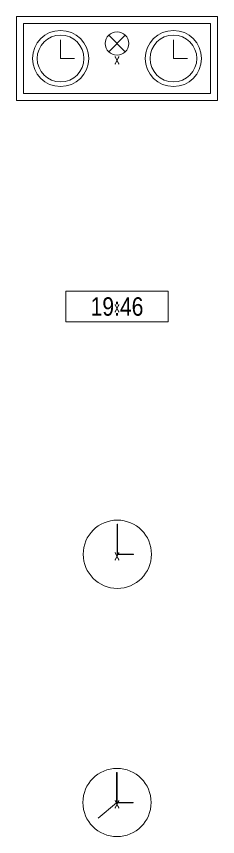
# Model space of a CAD drawing. Header units: metres. Extents: x -162 to 83385, y -62392 to -1971.
# Drawn here: x 78811 to 79636, y -25324 to -21958 of the extents above; entities that cross this region are included whole.
import ezdxf
from ezdxf.enums import TextEntityAlignment as Align

# ---------------------------------------------------------------- set-up
doc = ezdxf.new("R2010")
doc.units = ezdxf.units.M
doc.header["$LTSCALE"] = 0.5
for name, color, linetype, lineweight in [('ELIN_Attribut_01_Produkt_ID', 7, 'Continuous', 0), ('ELIN_Attribut_02_Stromkreis', 7, 'Continuous', 0), ('ELIN_Attribut_03_Verteilerbereich', 7, 'Continuous', 0), ('ELIN_Attribut_04_Montagehoehe', 7, 'Continuous', 0), ('ELIN_Attribut_05_Montageart', 7, 'Continuous', 0), ('ELIN_Attribut_06_Tuernummer', 7, 'Continuous', 0), ('ELIN_Attribut_07_Bemerkung', 7, 'Continuous', 0), ('ELIN_Attribut_08_Adresse', 7, 'Continuous', 0), ('ELIN_Attribut_10_AKZ1', 7, 'Continuous', 0), ('ELIN_Attribut_11_AKZ2', 7, 'Continuous', 0), ('ELIN_Attribut_12_Sonstiges1', 7, 'Continuous', 0), ('ELIN_Attribut_13_Sonstiges2', 7, 'Continuous', 0), ('ELIN_Attribut_14_Bauteil', 7, 'Continuous', 0), ('ELIN_Attribut_15_Ebene', 7, 'Continuous', 0), ('ELIN_Attribut_16_Raumnummer', 7, 'Continuous', 0), ('ELIN_Attribut_17_Raumname', 7, 'Continuous', 0), ('ELIN_Attribut_18_Montageabschnitt', 7, 'Continuous', 0), ('ELIN_Attribut_Basispunkt', 2, 'Continuous', 0), ('ELIN_Attribute_GEMOS', 11, 'Continuous', 0), ('ELIN_SWS_WA_Uhren', 7, 'Continuous', 0)]:
    doc.layers.add(name, color=color, linetype=linetype, lineweight=lineweight)
doc.layers.get('0').off()
doc.styles.add('ARIAL_N', font='ARIALN.TTF')
doc.styles.add('ELIN_Attribute', font='isocp.shx', dxfattribs={"width": 0.8})

# ---------------------------------------------------------------- blocks, each defined once
blk = doc.blocks.new('ELIN_SWS_HAUPTUHR_ZENTRALE')
at = {"color": 0}
for p, q in [((-412.6, 172.8), (-412.6, -172.8)), ((-412.6, 172.8), (412.6, 172.8)), ((412.6, 172.8), (412.6, -172.8)), ((-383.8, 144), (-383.8, -144)), ((-383.8, 144), (383.8, 144)), ((383.8, 144), (383.8, -144)), ((-231.4, 0), (-231.4, 76.8)), ((-33.9, 27.8), (33.9, 95.7)), ((33.9, 27.8), (-33.9, 95.7)), ((231.4, 0), (231.4, 76.8)), ((-231.4, 0), (-173.8, 0)), ((231.4, 0), (289, 0)), ((383.8, -144), (-383.8, -144)), ((412.6, -172.8), (-412.6, -172.8))]:
    blk.add_line(p, q, dxfattribs=at)
for centre, radius in [((-231.4, 0), 115.2), ((0, 61.7), 48), ((231.4, 0), 115.2), ((-231.4, 0), 96), ((231.4, 0), 96)]:
    blk.add_circle(centre, radius, dxfattribs=at)
at = {"layer": 'ELIN_Attribut_01_Produkt_ID', "style": 'ELIN_Attribute', "width": 0.8, "flags": 8}
blk.add_attdef('01_PRODUKT_ID', text='', height=150, dxfattribs=at).set_placement((0, -251.3, 0), align=Align.TOP_CENTER)
at = {"layer": 'ELIN_Attribut_02_Stromkreis', "style": 'ELIN_Attribute', "width": 0.8, "flags": 8}
blk.add_attdef('02_STROMKREIS', text='', height=150, dxfattribs=at).set_placement((0, 241.1, 0), align=Align.CENTER)
at = {"layer": 'ELIN_Attribut_03_Verteilerbereich', "style": 'ELIN_Attribute', "width": 0.8, "flags": 8}
blk.add_attdef('03_VERTEILERBEREICH', (198.4, -672.7, 0), '', height=125, dxfattribs=at)
at = {"layer": 'ELIN_Attribut_04_Montagehoehe', "style": 'ELIN_Attribute', "width": 0.8, "flags": 8}
blk.add_attdef('04_MONTAGEHOEHE', text='', height=125, dxfattribs=at).set_placement((-524.2, -54.7, 0), align=Align.RIGHT)
at = {"layer": 'ELIN_Attribut_05_Montageart', "style": 'ELIN_Attribute', "width": 0.8, "flags": 8}
blk.add_attdef('05_MONTAGEART', (541, -54.7, 0), '', height=125, dxfattribs=at)
at = {"layer": 'ELIN_Attribut_06_Tuernummer', "style": 'ELIN_Attribute', "width": 0.8, "flags": 8}
blk.add_attdef('06_TUERNUMMER', text='', height=125, dxfattribs=at).set_placement((-524.6, -254.7, 0), align=Align.RIGHT)
at = {"layer": 'ELIN_Attribut_07_Bemerkung', "style": 'ELIN_Attribute', "width": 0.8, "flags": 8}
blk.add_attdef('07_BEMERKUNG', (198.4, -844.5, 0), '', height=125, dxfattribs=at)
at = {"layer": 'ELIN_Attribut_08_Adresse', "style": 'ELIN_Attribute', "width": 0.8, "flags": 8}
blk.add_attdef('08_ADRESSE', (198.4, -1100.6, 0), '', height=125, dxfattribs=at)
at = {"layer": 'ELIN_Attribut_10_AKZ1', "style": 'ELIN_Attribute', "width": 0.8, "flags": 8}
blk.add_attdef('10_AKZ1', (195.8, -1466.6, 0), '', height=125, dxfattribs=at)
at = {"layer": 'ELIN_Attribut_11_AKZ2', "style": 'ELIN_Attribute', "width": 0.8, "flags": 8}
blk.add_attdef('11_AKZ2', (195.8, -1622.9, 0), '', height=125, dxfattribs=at)
at = {"layer": 'ELIN_Attribut_12_Sonstiges1', "style": 'ELIN_Attribute', "width": 0.8, "flags": 8}
blk.add_attdef('12_SONSTIGES1', (198.4, -2000.7, 0), '', height=125, dxfattribs=at)
at = {"layer": 'ELIN_Attribut_13_Sonstiges2', "style": 'ELIN_Attribute', "width": 0.8, "flags": 8}
blk.add_attdef('13_SONSTIGES2', (198.4, -2151.6, 0), '', height=125, dxfattribs=at)
at = {"layer": 'ELIN_Attribut_14_Bauteil', "style": 'ELIN_Attribute', "width": 0.8, "flags": 8}
blk.add_attdef('14_BAUTEIL', (198.4, -2971.1, 0), '', height=125, dxfattribs=at)
at = {"layer": 'ELIN_Attribut_15_Ebene', "style": 'ELIN_Attribute', "width": 0.8, "flags": 8}
blk.add_attdef('15_EBENE', (198.4, -3118.3, 0), '', height=125, dxfattribs=at)
at = {"layer": 'ELIN_Attribut_16_Raumnummer', "style": 'ELIN_Attribute', "width": 0.8, "flags": 8}
blk.add_attdef('16_RAUMNUMMER', (198.4, -3312.6, 0), '', height=125, dxfattribs=at)
at = {"layer": 'ELIN_Attribut_17_Raumname', "style": 'ELIN_Attribute', "width": 0.8, "flags": 8}
blk.add_attdef('17_RAUMNAME', (198.4, -3469.1, 0), '', height=125, dxfattribs=at)
at = {"layer": 'ELIN_Attribut_18_Montageabschnitt', "style": 'ELIN_Attribute', "width": 0.8, "flags": 8}
blk.add_attdef('18_MONTAGEABSCHNITT', (198.4, -3670.1, 0), '', height=125, dxfattribs=at)
at = {"layer": 'ELIN_Attribut_Basispunkt', "style": 'ELIN_Attribute', "width": 0.8, "flags": 8}
blk.add_attdef('Basispunkt', text='', height=50, dxfattribs=at).set_placement((0, 0), align=Align.MIDDLE)
at = {"layer": 'ELIN_Attribute_GEMOS', "style": 'ELIN_Attribute', "width": 0.6, "flags": 8}
for tag, p in [('G01_PRO02ID', (1761.2, 183.6)), ('G02_BEZEICHNUNG', (1761.2, -14.6, 0)), ('G03_DESCRIPTION', (1761.2, -204.4, 0)), ('G04_GEMOS-SYMBOL', (1764.5, -404.4, 0)), ('G05_GEMOS-TYP', (1764.5, -604.4, 0)), ('G06_ORTSKENNUNG', (1761.2, -804.4, 0)), ('G08_FREI1', (1761.2, -1004.4, 0)), ('G08_FREI2', (1761.2, -1204.4, 0))]:
    blk.add_attdef(tag, p, '', height=125, dxfattribs=at)
blk = doc.blocks.new('ELIN_SWS_DIGITALUHR')
at = {"color": 0}
for p, q in [((210, 63), (-210, 63)), ((-210, 63), (-210, -63)), ((210, -63), (210, 63)), ((-210, -63), (210, -63))]:
    blk.add_line(p, q, dxfattribs=at)
at = {"color": 0, "style": 'ARIAL_N'}
blk.add_text('19:46', height=75.6, dxfattribs=at).set_placement((0, 0), align=Align.MIDDLE)
at = {"layer": 'ELIN_Attribut_01_Produkt_ID', "style": 'ELIN_Attribute', "width": 0.8, "flags": 8}
blk.add_attdef('01_PRODUKT_ID', text='', height=150, dxfattribs=at).set_placement((0, -169.5, 0), align=Align.TOP_CENTER)
at = {"layer": 'ELIN_Attribut_02_Stromkreis', "style": 'ELIN_Attribute', "width": 0.8, "flags": 8}
blk.add_attdef('02_STROMKREIS', text='', height=150, dxfattribs=at).set_placement((0, 150, 0), align=Align.CENTER)
at = {"layer": 'ELIN_Attribut_03_Verteilerbereich', "style": 'ELIN_Attribute', "width": 0.8, "flags": 8}
blk.add_attdef('03_VERTEILERBEREICH', (198.4, -672.7, 0), '', height=125, dxfattribs=at)
at = {"layer": 'ELIN_Attribut_04_Montagehoehe', "style": 'ELIN_Attribute', "width": 0.8, "flags": 8}
blk.add_attdef('04_MONTAGEHOEHE', text='', height=125, dxfattribs=at).set_placement((-424.5, -54.7, 0), align=Align.RIGHT)
at = {"layer": 'ELIN_Attribut_05_Montageart', "style": 'ELIN_Attribute', "width": 0.8, "flags": 8}
blk.add_attdef('05_MONTAGEART', (400.3, -54.7, 0), '', height=125, dxfattribs=at)
at = {"layer": 'ELIN_Attribut_06_Tuernummer', "style": 'ELIN_Attribute', "width": 0.8, "flags": 8}
blk.add_attdef('06_TUERNUMMER', text='', height=125, dxfattribs=at).set_placement((-424.9, -254.7, 0), align=Align.RIGHT)
at = {"layer": 'ELIN_Attribut_07_Bemerkung', "style": 'ELIN_Attribute', "width": 0.8, "flags": 8}
blk.add_attdef('07_BEMERKUNG', (198.4, -844.5, 0), '', height=125, dxfattribs=at)
at = {"layer": 'ELIN_Attribut_08_Adresse', "style": 'ELIN_Attribute', "width": 0.8, "flags": 8}
blk.add_attdef('08_ADRESSE', (198.4, -1100.6, 0), '', height=125, dxfattribs=at)
at = {"layer": 'ELIN_Attribut_10_AKZ1', "style": 'ELIN_Attribute', "width": 0.8, "flags": 8}
blk.add_attdef('10_AKZ1', (195.8, -1466.6, 0), '', height=125, dxfattribs=at)
at = {"layer": 'ELIN_Attribut_11_AKZ2', "style": 'ELIN_Attribute', "width": 0.8, "flags": 8}
blk.add_attdef('11_AKZ2', (195.8, -1622.9, 0), '', height=125, dxfattribs=at)
at = {"layer": 'ELIN_Attribut_12_Sonstiges1', "style": 'ELIN_Attribute', "width": 0.8, "flags": 8}
blk.add_attdef('12_SONSTIGES1', (198.4, -2000.7, 0), '', height=125, dxfattribs=at)
at = {"layer": 'ELIN_Attribut_13_Sonstiges2', "style": 'ELIN_Attribute', "width": 0.8, "flags": 8}
blk.add_attdef('13_SONSTIGES2', (198.4, -2151.6, 0), '', height=125, dxfattribs=at)
at = {"layer": 'ELIN_Attribut_14_Bauteil', "style": 'ELIN_Attribute', "width": 0.8, "flags": 8}
blk.add_attdef('14_BAUTEIL', (198.4, -2971.1, 0), '', height=125, dxfattribs=at)
at = {"layer": 'ELIN_Attribut_15_Ebene', "style": 'ELIN_Attribute', "width": 0.8, "flags": 8}
blk.add_attdef('15_EBENE', (198.4, -3118.3, 0), '', height=125, dxfattribs=at)
at = {"layer": 'ELIN_Attribut_16_Raumnummer', "style": 'ELIN_Attribute', "width": 0.8, "flags": 8}
blk.add_attdef('16_RAUMNUMMER', (198.4, -3312.6, 0), '', height=125, dxfattribs=at)
at = {"layer": 'ELIN_Attribut_17_Raumname', "style": 'ELIN_Attribute', "width": 0.8, "flags": 8}
blk.add_attdef('17_RAUMNAME', (198.4, -3469.1, 0), '', height=125, dxfattribs=at)
at = {"layer": 'ELIN_Attribut_18_Montageabschnitt', "style": 'ELIN_Attribute', "width": 0.8, "flags": 8}
blk.add_attdef('18_MONTAGEABSCHNITT', (198.4, -3670.1, 0), '', height=125, dxfattribs=at)
at = {"layer": 'ELIN_Attribut_Basispunkt', "style": 'ELIN_Attribute', "width": 0.8, "flags": 8}
blk.add_attdef('Basispunkt', text='', height=50, dxfattribs=at).set_placement((0, 0), align=Align.MIDDLE)
at = {"layer": 'ELIN_Attribute_GEMOS', "style": 'ELIN_Attribute', "width": 0.6, "flags": 8}
for tag, p in [('G01_PRO02ID', (1620.5, 183.6)), ('G02_BEZEICHNUNG', (1620.5, -14.6, 0)), ('G03_DESCRIPTION', (1620.5, -204.4, 0)), ('G04_GEMOS-SYMBOL', (1623.8, -404.4, 0)), ('G05_GEMOS-TYP', (1623.8, -604.4, 0)), ('G06_ORTSKENNUNG', (1620.5, -804.4, 0)), ('G08_FREI1', (1620.5, -1004.4, 0)), ('G08_FREI2', (1620.5, -1204.4, 0))]:
    blk.add_attdef(tag, p, '', height=125, dxfattribs=at)
blk = doc.blocks.new('ELIN_SWS_ANALOGUHR')
blk.add_hatch(color=0).paths.add_polyline_path([(1.4, 124.2), (1.4, 1), (67.2, 1), (67.2, 0), (0, 0), (0, 124.2)])
at = {"color": 0}
for p, q in [((0, 124.2), (1.4, 124.2)), ((0, 0), (0, 124.2)), ((1.4, 124.2), (1.4, 1)), ((67.2, 0), (0, 0)), ((1.4, 1), (67.2, 1)), ((67.2, 1), (67.2, 0))]:
    blk.add_line(p, q, dxfattribs=at)
blk.add_circle((1.4, 1), 140, dxfattribs=at)
at = {"layer": 'ELIN_Attribut_01_Produkt_ID', "style": 'ELIN_Attribute', "width": 0.8, "flags": 8}
blk.add_attdef('01_PRODUKT_ID', text='', height=150, dxfattribs=at).set_placement((0, -221.8, 0), align=Align.TOP_CENTER)
at = {"layer": 'ELIN_Attribut_02_Stromkreis', "style": 'ELIN_Attribute', "width": 0.8, "flags": 8}
blk.add_attdef('02_STROMKREIS', text='', height=150, dxfattribs=at).set_placement((0, 199.9, 0), align=Align.CENTER)
at = {"layer": 'ELIN_Attribut_03_Verteilerbereich', "style": 'ELIN_Attribute', "width": 0.8, "flags": 8}
blk.add_attdef('03_VERTEILERBEREICH', (198.4, -672.7, 0), '', height=125, dxfattribs=at)
at = {"layer": 'ELIN_Attribut_04_Montagehoehe', "style": 'ELIN_Attribute', "width": 0.8, "flags": 8}
blk.add_attdef('04_MONTAGEHOEHE', text='', height=125, dxfattribs=at).set_placement((-424.5, -54.7, 0), align=Align.RIGHT)
at = {"layer": 'ELIN_Attribut_05_Montageart', "style": 'ELIN_Attribute', "width": 0.8, "flags": 8}
blk.add_attdef('05_MONTAGEART', (400.3, -54.7, 0), '', height=125, dxfattribs=at)
at = {"layer": 'ELIN_Attribut_06_Tuernummer', "style": 'ELIN_Attribute', "width": 0.8, "flags": 8}
blk.add_attdef('06_TUERNUMMER', text='', height=125, dxfattribs=at).set_placement((-424.9, -254.7, 0), align=Align.RIGHT)
at = {"layer": 'ELIN_Attribut_07_Bemerkung', "style": 'ELIN_Attribute', "width": 0.8, "flags": 8}
blk.add_attdef('07_BEMERKUNG', (198.4, -844.5, 0), '', height=125, dxfattribs=at)
at = {"layer": 'ELIN_Attribut_08_Adresse', "style": 'ELIN_Attribute', "width": 0.8, "flags": 8}
blk.add_attdef('08_ADRESSE', (198.4, -1100.6, 0), '', height=125, dxfattribs=at)
at = {"layer": 'ELIN_Attribut_10_AKZ1', "style": 'ELIN_Attribute', "width": 0.8, "flags": 8}
blk.add_attdef('10_AKZ1', (195.8, -1466.6, 0), '', height=125, dxfattribs=at)
at = {"layer": 'ELIN_Attribut_11_AKZ2', "style": 'ELIN_Attribute', "width": 0.8, "flags": 8}
blk.add_attdef('11_AKZ2', (195.8, -1622.9, 0), '', height=125, dxfattribs=at)
at = {"layer": 'ELIN_Attribut_12_Sonstiges1', "style": 'ELIN_Attribute', "width": 0.8, "flags": 8}
blk.add_attdef('12_SONSTIGES1', (198.4, -2000.7, 0), '', height=125, dxfattribs=at)
at = {"layer": 'ELIN_Attribut_13_Sonstiges2', "style": 'ELIN_Attribute', "width": 0.8, "flags": 8}
blk.add_attdef('13_SONSTIGES2', (198.4, -2151.6, 0), '', height=125, dxfattribs=at)
at = {"layer": 'ELIN_Attribut_14_Bauteil', "style": 'ELIN_Attribute', "width": 0.8, "flags": 8}
blk.add_attdef('14_BAUTEIL', (198.4, -2971.1, 0), '', height=125, dxfattribs=at)
at = {"layer": 'ELIN_Attribut_15_Ebene', "style": 'ELIN_Attribute', "width": 0.8, "flags": 8}
blk.add_attdef('15_EBENE', (198.4, -3118.3, 0), '', height=125, dxfattribs=at)
at = {"layer": 'ELIN_Attribut_16_Raumnummer', "style": 'ELIN_Attribute', "width": 0.8, "flags": 8}
blk.add_attdef('16_RAUMNUMMER', (198.4, -3312.6, 0), '', height=125, dxfattribs=at)
at = {"layer": 'ELIN_Attribut_17_Raumname', "style": 'ELIN_Attribute', "width": 0.8, "flags": 8}
blk.add_attdef('17_RAUMNAME', (198.4, -3469.1, 0), '', height=125, dxfattribs=at)
at = {"layer": 'ELIN_Attribut_18_Montageabschnitt', "style": 'ELIN_Attribute', "width": 0.8, "flags": 8}
blk.add_attdef('18_MONTAGEABSCHNITT', (198.4, -3670.1, 0), '', height=125, dxfattribs=at)
at = {"layer": 'ELIN_Attribut_Basispunkt', "style": 'ELIN_Attribute', "width": 0.8, "flags": 8}
blk.add_attdef('Basispunkt', text='', height=50, dxfattribs=at).set_placement((0, 0), align=Align.MIDDLE)
at = {"layer": 'ELIN_Attribute_GEMOS', "style": 'ELIN_Attribute', "width": 0.6, "flags": 8}
for tag, p in [('G01_PRO02ID', (1620.5, 183.6)), ('G02_BEZEICHNUNG', (1620.5, -14.6, 0)), ('G03_DESCRIPTION', (1620.5, -204.4, 0)), ('G04_GEMOS-SYMBOL', (1623.8, -404.4, 0)), ('G05_GEMOS-TYP', (1623.8, -604.4, 0)), ('G06_ORTSKENNUNG', (1620.5, -804.4, 0)), ('G08_FREI1', (1620.5, -1004.4, 0)), ('G08_FREI2', (1620.5, -1204.4, 0))]:
    blk.add_attdef(tag, p, '', height=125, dxfattribs=at)
blk = doc.blocks.new('ELIN_SWS_ANALOGUHR_SEK')
blk.add_hatch(color=0).paths.add_polyline_path([(65.8, -1), (-1.4, -1), (-1.4, 123.2), (0, 123.2), (0, 0), (65.8, 0)])
at = {"color": 0}
for p, q in [((-1.4, 123.2), (0, 123.2)), ((-1.4, -1), (-1.4, 123.2)), ((0, 123.2), (0, 0)), ((0, 0), (65.8, 0)), ((65.8, 0), (65.8, -1)), ((-1.4, -1), (-76.6, -64.1)), ((65.8, -1), (-1.4, -1))]:
    blk.add_line(p, q, dxfattribs=at)
blk.add_circle((0, 0), 140, dxfattribs=at)
at = {"layer": 'ELIN_Attribut_01_Produkt_ID', "style": 'ELIN_Attribute', "width": 0.8, "flags": 8}
blk.add_attdef('01_PRODUKT_ID', text='', height=150, dxfattribs=at).set_placement((0, -169.5, 0), align=Align.TOP_CENTER)
at = {"layer": 'ELIN_Attribut_02_Stromkreis', "style": 'ELIN_Attribute', "width": 0.8, "flags": 8}
blk.add_attdef('02_STROMKREIS', text='', height=150, dxfattribs=at).set_placement((0, 188.3, 0), align=Align.CENTER)
at = {"layer": 'ELIN_Attribut_03_Verteilerbereich', "style": 'ELIN_Attribute', "width": 0.8, "flags": 8}
blk.add_attdef('03_VERTEILERBEREICH', (198.4, -672.7, 0), '', height=125, dxfattribs=at)
at = {"layer": 'ELIN_Attribut_04_Montagehoehe', "style": 'ELIN_Attribute', "width": 0.8, "flags": 8}
blk.add_attdef('04_MONTAGEHOEHE', text='', height=125, dxfattribs=at).set_placement((-424.5, -54.7, 0), align=Align.RIGHT)
at = {"layer": 'ELIN_Attribut_05_Montageart', "style": 'ELIN_Attribute', "width": 0.8, "flags": 8}
blk.add_attdef('05_MONTAGEART', (400.3, -54.7, 0), '', height=125, dxfattribs=at)
at = {"layer": 'ELIN_Attribut_06_Tuernummer', "style": 'ELIN_Attribute', "width": 0.8, "flags": 8}
blk.add_attdef('06_TUERNUMMER', text='', height=125, dxfattribs=at).set_placement((-424.9, -254.7, 0), align=Align.RIGHT)
at = {"layer": 'ELIN_Attribut_07_Bemerkung', "style": 'ELIN_Attribute', "width": 0.8, "flags": 8}
blk.add_attdef('07_BEMERKUNG', (198.4, -844.5, 0), '', height=125, dxfattribs=at)
at = {"layer": 'ELIN_Attribut_08_Adresse', "style": 'ELIN_Attribute', "width": 0.8, "flags": 8}
blk.add_attdef('08_ADRESSE', (198.4, -1100.6, 0), '', height=125, dxfattribs=at)
at = {"layer": 'ELIN_Attribut_10_AKZ1', "style": 'ELIN_Attribute', "width": 0.8, "flags": 8}
blk.add_attdef('10_AKZ1', (195.8, -1466.6, 0), '', height=125, dxfattribs=at)
at = {"layer": 'ELIN_Attribut_11_AKZ2', "style": 'ELIN_Attribute', "width": 0.8, "flags": 8}
blk.add_attdef('11_AKZ2', (195.8, -1622.9, 0), '', height=125, dxfattribs=at)
at = {"layer": 'ELIN_Attribut_12_Sonstiges1', "style": 'ELIN_Attribute', "width": 0.8, "flags": 8}
blk.add_attdef('12_SONSTIGES1', (198.4, -2000.7, 0), '', height=125, dxfattribs=at)
at = {"layer": 'ELIN_Attribut_13_Sonstiges2', "style": 'ELIN_Attribute', "width": 0.8, "flags": 8}
blk.add_attdef('13_SONSTIGES2', (198.4, -2151.6, 0), '', height=125, dxfattribs=at)
at = {"layer": 'ELIN_Attribut_14_Bauteil', "style": 'ELIN_Attribute', "width": 0.8, "flags": 8}
blk.add_attdef('14_BAUTEIL', (198.4, -2971.1, 0), '', height=125, dxfattribs=at)
at = {"layer": 'ELIN_Attribut_15_Ebene', "style": 'ELIN_Attribute', "width": 0.8, "flags": 8}
blk.add_attdef('15_EBENE', (198.4, -3118.3, 0), '', height=125, dxfattribs=at)
at = {"layer": 'ELIN_Attribut_16_Raumnummer', "style": 'ELIN_Attribute', "width": 0.8, "flags": 8}
blk.add_attdef('16_RAUMNUMMER', (198.4, -3312.6, 0), '', height=125, dxfattribs=at)
at = {"layer": 'ELIN_Attribut_17_Raumname', "style": 'ELIN_Attribute', "width": 0.8, "flags": 8}
blk.add_attdef('17_RAUMNAME', (198.4, -3469.1, 0), '', height=125, dxfattribs=at)
at = {"layer": 'ELIN_Attribut_18_Montageabschnitt', "style": 'ELIN_Attribute', "width": 0.8, "flags": 8}
blk.add_attdef('18_MONTAGEABSCHNITT', (198.4, -3670.1, 0), '', height=125, dxfattribs=at)
at = {"layer": 'ELIN_Attribut_Basispunkt', "style": 'ELIN_Attribute', "width": 0.8, "flags": 8}
blk.add_attdef('Basispunkt', text='', height=50, dxfattribs=at).set_placement((0, 0), align=Align.MIDDLE)
at = {"layer": 'ELIN_Attribute_GEMOS', "style": 'ELIN_Attribute', "width": 0.6, "flags": 8}
for tag, p in [('G01_PRO02ID', (1620.5, 183.6)), ('G02_BEZEICHNUNG', (1620.5, -14.6, 0)), ('G03_DESCRIPTION', (1620.5, -204.4, 0)), ('G04_GEMOS-SYMBOL', (1623.8, -404.4, 0)), ('G05_GEMOS-TYP', (1623.8, -604.4, 0)), ('G06_ORTSKENNUNG', (1620.5, -804.4, 0)), ('G08_FREI1', (1620.5, -1004.4, 0)), ('G08_FREI2', (1620.5, -1204.4, 0))]:
    blk.add_attdef(tag, p, '', height=125, dxfattribs=at)

msp = doc.modelspace()

# ---------------------------------------------------------------- block references
at = {"layer": 'ELIN_SWS_WA_Uhren', "lineweight": 0}
ref = msp.add_blockref('ELIN_SWS_HAUPTUHR_ZENTRALE', (79223.3, -22130.5), dxfattribs=at)
ref.add_attrib('Basispunkt', 'x', dxfattribs={"layer": 'ELIN_Attribut_Basispunkt', "height": 50, "style": 'ELIN_Attribute', "width": 0.8}).set_placement((79223.3, -22130.5), align=Align.MIDDLE)
ref = msp.add_blockref('ELIN_SWS_DIGITALUHR', (79223.3, -23148.4), dxfattribs=at)
ref.add_attrib('Basispunkt', 'x', dxfattribs={"layer": 'ELIN_Attribut_Basispunkt', "height": 50, "style": 'ELIN_Attribute', "width": 0.8}).set_placement((79223.3, -23148.4), align=Align.MIDDLE)
ref = msp.add_blockref('ELIN_SWS_ANALOGUHR', (79223.3, -24166.3), dxfattribs=at)
ref.add_attrib('Basispunkt', 'x', dxfattribs={"layer": 'ELIN_Attribut_Basispunkt', "height": 50, "style": 'ELIN_Attribute', "width": 0.8}).set_placement((79223.3, -24166.3), align=Align.MIDDLE)
ref = msp.add_blockref('ELIN_SWS_ANALOGUHR_SEK', (79223.3, -25184.2), dxfattribs=at)
ref.add_attrib('Basispunkt', 'x', dxfattribs={"layer": 'ELIN_Attribut_Basispunkt', "height": 50, "style": 'ELIN_Attribute', "width": 0.8}).set_placement((79223.3, -25184.2), align=Align.MIDDLE)

doc.saveas('drawing.dxf')
